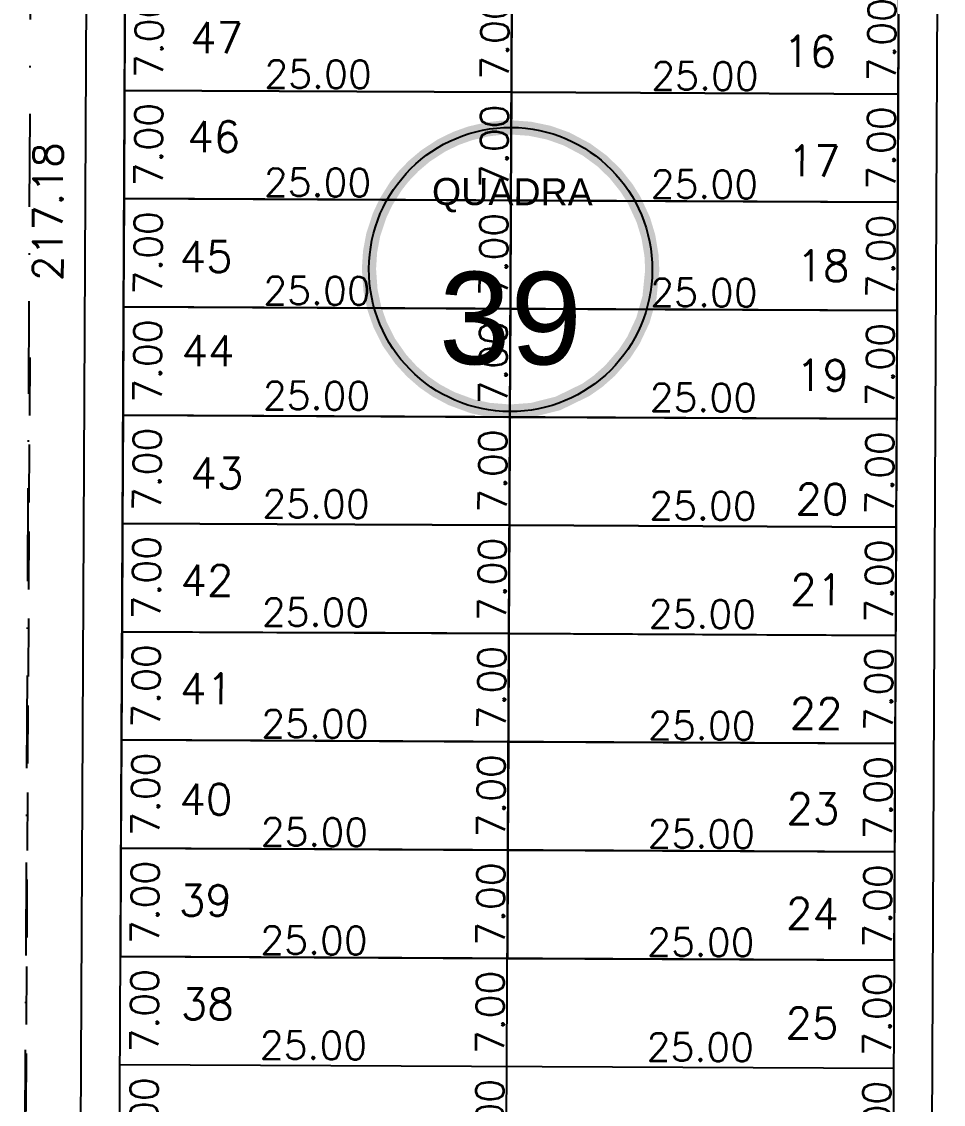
# Model space of a CAD drawing. Header units: millimetres. Extents: x -4430026 to 4783824, y 584 to 9593110.
# Drawn here: x 2122.2 to 2181.8, y 1556.3 to 1626.3 of the extents above; entities that cross this region are included whole.
import ezdxf
from ezdxf.enums import TextEntityAlignment as Align

# ---------------------------------------------------------------- set-up
doc = ezdxf.new("R2010")
doc.units = ezdxf.units.MM
for name, pattern in [('DASHDOT', [1, 0.5, -0.25, 0, -0.25]), ('HIDDEN', [0.375, 0.25, -0.125]), ('HIDDEN2', [0.1875, 0.125, -0.0625])]:
    doc.linetypes.add(name, pattern=pattern)
for name, color, linetype in [('boundary filipe', 6, 'Continuous'), ('BOUNDARY LOTES', 2, 'Continuous'), ('Calçada', 1, 'Continuous'), ('Cota', 8, 'Continuous'), ('COTAS', 8, 'Continuous'), ('Lotes', 2, 'Continuous'), ('Numero de lotes', 5, 'Continuous'), ('númeraçãoquadras', 4, 'Continuous'), ('Projeção', 8, 'HIDDEN2'), ('QUADRA', 4, 'Continuous')]:
    doc.layers.add(name, color=color, linetype=linetype)
doc.styles.add('arcad1', font='romans.shx')
doc.styles.add('ROMANS', font='romans.shx')
doc.styles.add('STYLE1', font='sanss___.ttf')
doc.dimstyles.new('BOLA100', dxfattribs={"dimscale": 0, "dimtxt": 1.9, "dimasz": 0.18, "dimexe": 0.18, "dimexo": 0.063, "dimgap": 0, "dimtad": 1, "dimzin": 4, "dimdsep": 46, "dimtxsty": 'ROMANS', "dimcen": 0.09, "dimse1": 1, "dimse2": 1, "dimsd1": 1, "dimsd2": 1, "dimclrt": 256, "dimaunit": 1, "dimadec": 4, "dimazin": 0, "dimtfac": 1.2, "dimtix": 1, "dimtmove": 2, "dimatfit": 3, "dimfxl": 1, "dimtvp": 2, "dimtolj": 1, "dimtzin": 4, "dimarcsym": 0})
doc.dimstyles.get("Standard").update_dxf_attribs({"dimtxt": 0.18, "dimasz": 0.18, "dimexe": 0.18, "dimexo": 0.0625, "dimgap": 0.09, "dimtad": 0, "dimtih": 1, "dimtoh": 1, "dimdec": 4, "dimzin": 0, "dimdsep": 46, "dimtxsty": 'Standard', "dimcen": 0.09, "dimadec": 0, "dimazin": 0, "dimtfac": 1, "dimtdec": 4, "dimtofl": 0, "dimtmove": 0, "dimatfit": 3, "dimfxl": 1, "dimtolj": 1, "dimtzin": 0, "dimarcsym": 0})

# ---------------------------------------------------------------- blocks, each defined once
blk = doc.blocks.new('NUM_quadra')
at = {"color": 6, "const_width": 0.02}
blk.add_lwpolyline([(-0.0134, 0.1996), (-0.034, 0.1971), (-0.0579, 0.1914), (-0.0779, 0.1842), (-0.0981, 0.1743), (-0.1208, 0.1594), (-0.1377, 0.145), (-0.1521, 0.1299), (-0.1625, 0.1166), (-0.1764, 0.0942), (-0.1852, 0.0754), (-0.1941, 0.0483), (-0.1985, 0.0243), (-0.2, 0), (-0.1977, -0.0299), (-0.1921, -0.0556), (-0.1839, -0.0786), (-0.1713, -0.1033), (-0.1546, -0.1269), (-0.1389, -0.1439), (-0.1219, -0.1586), (-0.1046, -0.1705), (-0.0831, -0.1819), (-0.0531, -0.1928), (-0.0302, -0.1977), (0, -0.2), (0.0309, -0.1976), (0.0677, -0.1882), (0.1069, -0.169), (0.124, -0.1569), (0.1407, -0.1421), (0.1614, -0.1181), (0.1737, -0.0992), (0.187, -0.071), (0.1962, -0.0386), (0.2, 0), (0.1989, 0.0205), (0.1943, 0.0473), (0.1871, 0.0707), (0.1741, 0.0984), (0.1635, 0.1151), (0.1472, 0.1354), (0.1285, 0.1533), (0.1063, 0.1694), (0.0782, 0.1841), (0.0533, 0.1928), (0.0267, 0.1982), (0, 0.2)], close=True, dxfattribs=at)
blk.add_circle((0, 0), 0.2)
at = {"color": 3, "insert": (-0.1114, 0.1285), "char_height": 0.038, "width": 0.2663, "attachment_point": 1, "style": 'STYLE1'}
blk.add_mtext('\\fArial|b0|i0|c0|p34;QUADRA', dxfattribs=at)
at = {"color": 3, "style": 'STYLE1'}
blk.add_attdef('00', text='', height=0.13, dxfattribs=at).set_placement((0, -0.1335), align=Align.CENTER)
blk = doc.blocks.new('*D14068')
at = {"layer": 'DEFPOINTS', "color": 0, "linetype": 'ByBlock'}
for p in [(2123.257, 1722.565), (2122.228, 1505.388), (2124.36, 1505.378)]:
    blk.add_point(p, dxfattribs=at)
at = {"layer": 'COTAS', "linetype": 'ByBlock', "insert": (2123.924, 1613.971), "char_height": 1.9, "attachment_point": 5, "rotation": 89.72858, "style": 'ROMANS'}
blk.add_mtext('\\A1;217.18', dxfattribs=at)
blk = doc.blocks.new('*D9784')
at = {"layer": 'DEFPOINTS', "color": 0}
for p in [(2128.913, 1628.81), (2128.88, 1621.811), (2134.048, 1621.786)]:
    blk.add_point(p, dxfattribs=at)
at = {"layer": 'Cota', "color": 41, "insert": (2130.465, 1625.303), "char_height": 1.8, "attachment_point": 5, "rotation": 89.72858, "style": 'ROMANS'}
blk.add_mtext('\\A1;7.00', dxfattribs=at)
blk = doc.blocks.new('*D9785')
at = {"layer": 'DEFPOINTS', "color": 0}
for p in [(2128.88, 1621.811), (2128.846, 1614.811), (2134.015, 1614.786)]:
    blk.add_point(p, dxfattribs=at)
at = {"layer": 'Cota', "color": 41, "insert": (2130.431, 1618.303), "char_height": 1.8, "attachment_point": 5, "rotation": 89.72858, "style": 'ROMANS'}
blk.add_mtext('\\A1;7.00', dxfattribs=at)
blk = doc.blocks.new('*D9786')
at = {"layer": 'DEFPOINTS', "color": 0}
for p in [(2128.846, 1614.811), (2128.813, 1607.811), (2133.982, 1607.786)]:
    blk.add_point(p, dxfattribs=at)
at = {"layer": 'Cota', "color": 41, "insert": (2130.398, 1611.303), "char_height": 1.8, "attachment_point": 5, "rotation": 89.72858, "style": 'ROMANS'}
blk.add_mtext('\\A1;7.00', dxfattribs=at)
blk = doc.blocks.new('*D9787')
at = {"layer": 'DEFPOINTS', "color": 0}
for p in [(2128.813, 1607.811), (2128.78, 1600.811), (2133.948, 1600.786)]:
    blk.add_point(p, dxfattribs=at)
at = {"layer": 'Cota', "color": 41, "insert": (2130.365, 1604.303), "char_height": 1.8, "attachment_point": 5, "rotation": 89.72858, "style": 'ROMANS'}
blk.add_mtext('\\A1;7.00', dxfattribs=at)
blk = doc.blocks.new('*D9788')
at = {"layer": 'DEFPOINTS', "color": 0}
for p in [(2128.78, 1600.811), (2128.747, 1593.811), (2133.915, 1593.786)]:
    blk.add_point(p, dxfattribs=at)
at = {"layer": 'Cota', "color": 41, "insert": (2130.332, 1597.303), "char_height": 1.8, "attachment_point": 5, "rotation": 89.72858, "style": 'ROMANS'}
blk.add_mtext('\\A1;7.00', dxfattribs=at)
blk = doc.blocks.new('*D9789')
at = {"layer": 'DEFPOINTS', "color": 0}
for p in [(2128.747, 1593.811), (2128.714, 1586.811), (2133.882, 1586.786)]:
    blk.add_point(p, dxfattribs=at)
at = {"layer": 'Cota', "color": 41, "insert": (2130.299, 1590.303), "char_height": 1.8, "attachment_point": 5, "rotation": 89.72858, "style": 'ROMANS'}
blk.add_mtext('\\A1;7.00', dxfattribs=at)
blk = doc.blocks.new('*D9790')
at = {"layer": 'DEFPOINTS', "color": 0}
for p in [(2128.714, 1586.811), (2128.681, 1579.811), (2133.849, 1579.786)]:
    blk.add_point(p, dxfattribs=at)
at = {"layer": 'Cota', "color": 41, "insert": (2130.266, 1583.304), "char_height": 1.8, "attachment_point": 5, "rotation": 89.72858, "style": 'ROMANS'}
blk.add_mtext('\\A1;7.00', dxfattribs=at)
blk = doc.blocks.new('*D9791')
at = {"layer": 'DEFPOINTS', "color": 0}
for p in [(2128.681, 1579.811), (2128.647, 1572.811), (2133.816, 1572.787)]:
    blk.add_point(p, dxfattribs=at)
at = {"layer": 'Cota', "color": 41, "insert": (2130.232, 1576.304), "char_height": 1.8, "attachment_point": 5, "rotation": 89.72858, "style": 'ROMANS'}
blk.add_mtext('\\A1;7.00', dxfattribs=at)
blk = doc.blocks.new('*D9792')
at = {"layer": 'DEFPOINTS', "color": 0}
for p in [(2128.647, 1572.811), (2128.614, 1565.811), (2133.783, 1565.787)]:
    blk.add_point(p, dxfattribs=at)
at = {"layer": 'Cota', "color": 41, "insert": (2130.199, 1569.304), "char_height": 1.8, "attachment_point": 5, "rotation": 89.72858, "style": 'ROMANS'}
blk.add_mtext('\\A1;7.00', dxfattribs=at)
blk = doc.blocks.new('*D9793')
at = {"layer": 'DEFPOINTS', "color": 0}
for p in [(2128.614, 1565.811), (2128.581, 1558.811), (2133.749, 1558.787)]:
    blk.add_point(p, dxfattribs=at)
at = {"layer": 'Cota', "color": 41, "insert": (2130.166, 1562.304), "char_height": 1.8, "attachment_point": 5, "rotation": 89.72858, "style": 'ROMANS'}
blk.add_mtext('\\A1;7.00', dxfattribs=at)
blk = doc.blocks.new('*D9794')
at = {"layer": 'DEFPOINTS', "color": 0}
for p in [(2128.581, 1558.811), (2128.548, 1551.811), (2133.716, 1551.787)]:
    blk.add_point(p, dxfattribs=at)
at = {"layer": 'Cota', "color": 41, "insert": (2130.133, 1555.304), "char_height": 1.8, "attachment_point": 5, "rotation": 89.72858, "style": 'ROMANS'}
blk.add_mtext('\\A1;7.00', dxfattribs=at)
blk = doc.blocks.new('*D9818')
at = {"layer": 'DEFPOINTS', "color": 0}
for p in [(2151.251, 1628.705), (2151.218, 1621.705), (2156.386, 1621.68)]:
    blk.add_point(p, dxfattribs=at)
at = {"layer": 'Cota', "color": 41, "insert": (2152.803, 1625.197), "char_height": 1.8, "attachment_point": 5, "rotation": 89.72858, "style": 'ROMANS'}
blk.add_mtext('\\A1;7.00', dxfattribs=at)
blk = doc.blocks.new('*D9819')
at = {"layer": 'DEFPOINTS', "color": 0}
for p in [(2151.218, 1621.705), (2151.185, 1614.705), (2156.353, 1614.68)]:
    blk.add_point(p, dxfattribs=at)
at = {"layer": 'Cota', "color": 41, "insert": (2152.77, 1618.197), "char_height": 1.8, "attachment_point": 5, "rotation": 89.72858, "style": 'ROMANS'}
blk.add_mtext('\\A1;7.00', dxfattribs=at)
blk = doc.blocks.new('*D9820')
at = {"layer": 'DEFPOINTS', "color": 0}
for p in [(2151.185, 1614.705), (2151.152, 1607.705), (2156.32, 1607.68)]:
    blk.add_point(p, dxfattribs=at)
at = {"layer": 'Cota', "color": 41, "insert": (2152.737, 1611.197), "char_height": 1.8, "attachment_point": 5, "rotation": 89.72858, "style": 'ROMANS'}
blk.add_mtext('\\A1;7.00', dxfattribs=at)
blk = doc.blocks.new('*D9821')
at = {"layer": 'DEFPOINTS', "color": 0}
for p in [(2151.152, 1607.705), (2151.119, 1600.705), (2156.287, 1600.68)]:
    blk.add_point(p, dxfattribs=at)
at = {"layer": 'Cota', "color": 41, "insert": (2152.704, 1604.197), "char_height": 1.8, "attachment_point": 5, "rotation": 89.72858, "style": 'ROMANS'}
blk.add_mtext('\\A1;7.00', dxfattribs=at)
blk = doc.blocks.new('*D9822')
at = {"layer": 'DEFPOINTS', "color": 0}
for p in [(2151.119, 1600.705), (2151.085, 1593.705), (2156.254, 1593.681)]:
    blk.add_point(p, dxfattribs=at)
at = {"layer": 'Cota', "color": 41, "insert": (2152.67, 1597.198), "char_height": 1.8, "attachment_point": 5, "rotation": 89.72858, "style": 'ROMANS'}
blk.add_mtext('\\A1;7.00', dxfattribs=at)
blk = doc.blocks.new('*D9823')
at = {"layer": 'DEFPOINTS', "color": 0}
for p in [(2151.085, 1593.705), (2151.052, 1586.705), (2156.221, 1586.681)]:
    blk.add_point(p, dxfattribs=at)
at = {"layer": 'Cota', "color": 41, "insert": (2152.637, 1590.198), "char_height": 1.8, "attachment_point": 5, "rotation": 89.72858, "style": 'ROMANS'}
blk.add_mtext('\\A1;7.00', dxfattribs=at)
blk = doc.blocks.new('*D9824')
at = {"layer": 'DEFPOINTS', "color": 0}
for p in [(2151.052, 1586.705), (2151.019, 1579.705), (2156.187, 1579.681)]:
    blk.add_point(p, dxfattribs=at)
at = {"layer": 'Cota', "color": 41, "insert": (2152.604, 1583.198), "char_height": 1.8, "attachment_point": 5, "rotation": 89.72858, "style": 'ROMANS'}
blk.add_mtext('\\A1;7.00', dxfattribs=at)
blk = doc.blocks.new('*D9825')
at = {"layer": 'DEFPOINTS', "color": 0}
for p in [(2151.019, 1579.705), (2150.986, 1572.705), (2156.154, 1572.681)]:
    blk.add_point(p, dxfattribs=at)
at = {"layer": 'Cota', "color": 41, "insert": (2152.571, 1576.198), "char_height": 1.8, "attachment_point": 5, "rotation": 89.72858, "style": 'ROMANS'}
blk.add_mtext('\\A1;7.00', dxfattribs=at)
blk = doc.blocks.new('*D9826')
at = {"layer": 'DEFPOINTS', "color": 0}
for p in [(2150.986, 1572.705), (2150.953, 1565.705), (2156.121, 1565.681)]:
    blk.add_point(p, dxfattribs=at)
at = {"layer": 'Cota', "color": 41, "insert": (2152.538, 1569.198), "char_height": 1.8, "attachment_point": 5, "rotation": 89.72858, "style": 'ROMANS'}
blk.add_mtext('\\A1;7.00', dxfattribs=at)
blk = doc.blocks.new('*D9827')
at = {"layer": 'DEFPOINTS', "color": 0}
for p in [(2150.953, 1565.705), (2150.92, 1558.705), (2156.088, 1558.681)]:
    blk.add_point(p, dxfattribs=at)
at = {"layer": 'Cota', "color": 41, "insert": (2152.505, 1562.198), "char_height": 1.8, "attachment_point": 5, "rotation": 89.72858, "style": 'ROMANS'}
blk.add_mtext('\\A1;7.00', dxfattribs=at)
blk = doc.blocks.new('*D9828')
at = {"layer": 'DEFPOINTS', "color": 0}
for p in [(2150.92, 1558.705), (2150.886, 1551.705), (2156.055, 1551.681)]:
    blk.add_point(p, dxfattribs=at)
at = {"layer": 'Cota', "color": 41, "insert": (2152.471, 1555.198), "char_height": 1.8, "attachment_point": 5, "rotation": 89.72858, "style": 'ROMANS'}
blk.add_mtext('\\A1;7.00', dxfattribs=at)
blk = doc.blocks.new('*D9840')
at = {"layer": 'DEFPOINTS', "color": 0}
for p in [(2176.261, 1628.586), (2176.228, 1621.586), (2181.396, 1621.562)]:
    blk.add_point(p, dxfattribs=at)
at = {"layer": 'Cota', "color": 41, "insert": (2177.813, 1625.079), "char_height": 1.8, "attachment_point": 5, "rotation": 89.72858, "style": 'ROMANS'}
blk.add_mtext('\\A1;7.00', dxfattribs=at)
blk = doc.blocks.new('*D9841')
at = {"layer": 'DEFPOINTS', "color": 0}
for p in [(2176.228, 1621.586), (2176.194, 1614.586), (2181.363, 1614.562)]:
    blk.add_point(p, dxfattribs=at)
at = {"layer": 'Cota', "color": 41, "insert": (2177.78, 1618.079), "char_height": 1.8, "attachment_point": 5, "rotation": 89.72858, "style": 'ROMANS'}
blk.add_mtext('\\A1;7.00', dxfattribs=at)
blk = doc.blocks.new('*D9842')
at = {"layer": 'DEFPOINTS', "color": 0}
for p in [(2176.194, 1614.586), (2176.161, 1607.586), (2181.33, 1607.562)]:
    blk.add_point(p, dxfattribs=at)
at = {"layer": 'Cota', "color": 41, "insert": (2177.746, 1611.079), "char_height": 1.8, "attachment_point": 5, "rotation": 89.72858, "style": 'ROMANS'}
blk.add_mtext('\\A1;7.00', dxfattribs=at)
blk = doc.blocks.new('*D9843')
at = {"layer": 'DEFPOINTS', "color": 0}
for p in [(2176.161, 1607.586), (2176.128, 1600.586), (2181.297, 1600.562)]:
    blk.add_point(p, dxfattribs=at)
at = {"layer": 'Cota', "color": 41, "insert": (2177.713, 1604.079), "char_height": 1.8, "attachment_point": 5, "rotation": 89.72858, "style": 'ROMANS'}
blk.add_mtext('\\A1;7.00', dxfattribs=at)
blk = doc.blocks.new('*D9844')
at = {"layer": 'DEFPOINTS', "color": 0}
for p in [(2176.128, 1600.586), (2176.095, 1593.587), (2181.263, 1593.562)]:
    blk.add_point(p, dxfattribs=at)
at = {"layer": 'Cota', "color": 41, "insert": (2177.68, 1597.079), "char_height": 1.8, "attachment_point": 5, "rotation": 89.72858, "style": 'ROMANS'}
blk.add_mtext('\\A1;7.00', dxfattribs=at)
blk = doc.blocks.new('*D9845')
at = {"layer": 'DEFPOINTS', "color": 0}
for p in [(2176.095, 1593.587), (2176.062, 1586.587), (2181.23, 1586.562)]:
    blk.add_point(p, dxfattribs=at)
at = {"layer": 'Cota', "color": 41, "insert": (2177.647, 1590.079), "char_height": 1.8, "attachment_point": 5, "rotation": 89.72858, "style": 'ROMANS'}
blk.add_mtext('\\A1;7.00', dxfattribs=at)
blk = doc.blocks.new('*D9846')
at = {"layer": 'DEFPOINTS', "color": 0}
for p in [(2176.062, 1586.587), (2176.029, 1579.587), (2181.197, 1579.562)]:
    blk.add_point(p, dxfattribs=at)
at = {"layer": 'Cota', "color": 41, "insert": (2177.614, 1583.079), "char_height": 1.8, "attachment_point": 5, "rotation": 89.72858, "style": 'ROMANS'}
blk.add_mtext('\\A1;7.00', dxfattribs=at)
blk = doc.blocks.new('*D9847')
at = {"layer": 'DEFPOINTS', "color": 0}
for p in [(2176.029, 1579.587), (2175.996, 1572.587), (2181.164, 1572.562)]:
    blk.add_point(p, dxfattribs=at)
at = {"layer": 'Cota', "color": 41, "insert": (2177.581, 1576.079), "char_height": 1.8, "attachment_point": 5, "rotation": 89.72858, "style": 'ROMANS'}
blk.add_mtext('\\A1;7.00', dxfattribs=at)
blk = doc.blocks.new('*D9848')
at = {"layer": 'DEFPOINTS', "color": 0}
for p in [(2175.996, 1572.587), (2175.962, 1565.587), (2181.131, 1565.562)]:
    blk.add_point(p, dxfattribs=at)
at = {"layer": 'Cota', "color": 41, "insert": (2177.547, 1569.079), "char_height": 1.8, "attachment_point": 5, "rotation": 89.72858, "style": 'ROMANS'}
blk.add_mtext('\\A1;7.00', dxfattribs=at)
blk = doc.blocks.new('*D9849')
at = {"layer": 'DEFPOINTS', "color": 0}
for p in [(2175.962, 1565.587), (2175.929, 1558.587), (2181.098, 1558.562)]:
    blk.add_point(p, dxfattribs=at)
at = {"layer": 'Cota', "color": 41, "insert": (2177.514, 1562.079), "char_height": 1.8, "attachment_point": 5, "rotation": 89.72858, "style": 'ROMANS'}
blk.add_mtext('\\A1;7.00', dxfattribs=at)
blk = doc.blocks.new('*D9850')
at = {"layer": 'DEFPOINTS', "color": 0}
for p in [(2175.929, 1558.587), (2175.896, 1551.587), (2181.064, 1551.563)]:
    blk.add_point(p, dxfattribs=at)
at = {"layer": 'Cota', "color": 41, "insert": (2177.481, 1555.08), "char_height": 1.8, "attachment_point": 5, "rotation": 89.72858, "style": 'ROMANS'}
blk.add_mtext('\\A1;7.00', dxfattribs=at)
blk = doc.blocks.new('*D9874')
at = {"layer": 'DEFPOINTS', "color": 0}
for p in [(2128.808, 1606.792), (2153.808, 1606.674), (2153.801, 1605.198)]:
    blk.add_point(p, dxfattribs=at)
at = {"layer": 'Cota', "color": 41, "insert": (2141.318, 1608.857), "char_height": 1.8, "attachment_point": 5, "rotation": 359.72858, "style": 'ROMANS'}
blk.add_mtext('\\A1;25.00', dxfattribs=at)
blk = doc.blocks.new('*D9875')
at = {"layer": 'DEFPOINTS', "color": 0}
for p in [(2153.808, 1606.674), (2178.808, 1606.555), (2178.801, 1605.079)]:
    blk.add_point(p, dxfattribs=at)
at = {"layer": 'Cota', "color": 41, "insert": (2166.318, 1608.739), "char_height": 1.8, "attachment_point": 5, "rotation": 359.72858, "style": 'ROMANS'}
blk.add_mtext('\\A1;25.00', dxfattribs=at)
blk = doc.blocks.new('*D9876')
at = {"layer": 'DEFPOINTS', "color": 0}
for p in [(2128.842, 1613.792), (2153.841, 1613.674), (2153.834, 1612.198)]:
    blk.add_point(p, dxfattribs=at)
at = {"layer": 'Cota', "color": 41, "insert": (2141.351, 1615.857), "char_height": 1.8, "attachment_point": 5, "rotation": 359.72858, "style": 'ROMANS'}
blk.add_mtext('\\A1;25.00', dxfattribs=at)
blk = doc.blocks.new('*D9877')
at = {"layer": 'DEFPOINTS', "color": 0}
for p in [(2153.841, 1613.674), (2178.841, 1613.555), (2178.834, 1612.079)]:
    blk.add_point(p, dxfattribs=at)
at = {"layer": 'Cota', "color": 41, "insert": (2166.351, 1615.739), "char_height": 1.8, "attachment_point": 5, "rotation": 359.72858, "style": 'ROMANS'}
blk.add_mtext('\\A1;25.00', dxfattribs=at)
blk = doc.blocks.new('*D9878')
at = {"layer": 'DEFPOINTS', "color": 0}
for p in [(2128.875, 1620.792), (2153.874, 1620.674), (2153.867, 1619.198)]:
    blk.add_point(p, dxfattribs=at)
at = {"layer": 'Cota', "color": 41, "insert": (2141.385, 1622.857), "char_height": 1.8, "attachment_point": 5, "rotation": 359.72858, "style": 'ROMANS'}
blk.add_mtext('\\A1;25.00', dxfattribs=at)
blk = doc.blocks.new('*D9879')
at = {"layer": 'DEFPOINTS', "color": 0}
for p in [(2153.874, 1620.674), (2178.874, 1620.555), (2178.867, 1619.079)]:
    blk.add_point(p, dxfattribs=at)
at = {"layer": 'Cota', "color": 41, "insert": (2166.384, 1622.738), "char_height": 1.8, "attachment_point": 5, "rotation": 359.72858, "style": 'ROMANS'}
blk.add_mtext('\\A1;25.00', dxfattribs=at)
blk = doc.blocks.new('*D9886')
at = {"layer": 'DEFPOINTS', "color": 0}
for p in [(2128.609, 1564.793), (2153.609, 1564.674), (2153.602, 1563.198)]:
    blk.add_point(p, dxfattribs=at)
at = {"layer": 'Cota', "color": 41, "insert": (2141.119, 1566.857), "char_height": 1.8, "attachment_point": 5, "rotation": 359.72858, "style": 'ROMANS'}
blk.add_mtext('\\A1;25.00', dxfattribs=at)
blk = doc.blocks.new('*D9887')
at = {"layer": 'DEFPOINTS', "color": 0}
for p in [(2153.609, 1564.674), (2178.609, 1564.556), (2178.602, 1563.08)]:
    blk.add_point(p, dxfattribs=at)
at = {"layer": 'Cota', "color": 41, "insert": (2166.119, 1566.739), "char_height": 1.8, "attachment_point": 5, "rotation": 359.72858, "style": 'ROMANS'}
blk.add_mtext('\\A1;25.00', dxfattribs=at)
blk = doc.blocks.new('*D9888')
at = {"layer": 'DEFPOINTS', "color": 0}
for p in [(2128.643, 1571.792), (2153.642, 1571.674), (2153.635, 1570.198)]:
    blk.add_point(p, dxfattribs=at)
at = {"layer": 'Cota', "color": 41, "insert": (2141.152, 1573.857), "char_height": 1.8, "attachment_point": 5, "rotation": 359.72858, "style": 'ROMANS'}
blk.add_mtext('\\A1;25.00', dxfattribs=at)
blk = doc.blocks.new('*D9889')
at = {"layer": 'DEFPOINTS', "color": 0}
for p in [(2153.642, 1571.674), (2178.642, 1571.556), (2178.635, 1570.08)]:
    blk.add_point(p, dxfattribs=at)
at = {"layer": 'Cota', "color": 41, "insert": (2166.152, 1573.739), "char_height": 1.8, "attachment_point": 5, "rotation": 359.72858, "style": 'ROMANS'}
blk.add_mtext('\\A1;25.00', dxfattribs=at)
blk = doc.blocks.new('*D9890')
at = {"layer": 'DEFPOINTS', "color": 0}
for p in [(2128.676, 1578.792), (2153.675, 1578.674), (2153.668, 1577.198)]:
    blk.add_point(p, dxfattribs=at)
at = {"layer": 'Cota', "color": 41, "insert": (2141.186, 1580.857), "char_height": 1.8, "attachment_point": 5, "rotation": 359.72858, "style": 'ROMANS'}
blk.add_mtext('\\A1;25.00', dxfattribs=at)
blk = doc.blocks.new('*D9891')
at = {"layer": 'DEFPOINTS', "color": 0}
for p in [(2153.675, 1578.674), (2178.675, 1578.556), (2178.668, 1577.08)]:
    blk.add_point(p, dxfattribs=at)
at = {"layer": 'Cota', "color": 41, "insert": (2166.185, 1580.739), "char_height": 1.8, "attachment_point": 5, "rotation": 359.72858, "style": 'ROMANS'}
blk.add_mtext('\\A1;25.00', dxfattribs=at)
blk = doc.blocks.new('*D9892')
at = {"layer": 'DEFPOINTS', "color": 0}
for p in [(2128.71, 1586.006), (2153.71, 1585.887), (2153.703, 1584.412)]:
    blk.add_point(p, dxfattribs=at)
at = {"layer": 'Cota', "color": 41, "insert": (2141.22, 1588.071), "char_height": 1.8, "attachment_point": 5, "rotation": 359.72858, "style": 'ROMANS'}
blk.add_mtext('\\A1;25.00', dxfattribs=at)
blk = doc.blocks.new('*D9893')
at = {"layer": 'DEFPOINTS', "color": 0}
for p in [(2153.71, 1585.887), (2178.709, 1585.769), (2178.702, 1584.293)]:
    blk.add_point(p, dxfattribs=at)
at = {"layer": 'Cota', "color": 41, "insert": (2166.22, 1587.952), "char_height": 1.8, "attachment_point": 5, "rotation": 359.72858, "style": 'ROMANS'}
blk.add_mtext('\\A1;25.00', dxfattribs=at)
blk = doc.blocks.new('*D9894')
at = {"layer": 'DEFPOINTS', "color": 0}
for p in [(2128.743, 1593.006), (2153.743, 1592.887), (2153.736, 1591.411)]:
    blk.add_point(p, dxfattribs=at)
at = {"layer": 'Cota', "color": 41, "insert": (2141.253, 1595.071), "char_height": 1.8, "attachment_point": 5, "rotation": 359.72858, "style": 'ROMANS'}
blk.add_mtext('\\A1;25.00', dxfattribs=at)
blk = doc.blocks.new('*D9895')
at = {"layer": 'DEFPOINTS', "color": 0}
for p in [(2153.743, 1592.887), (2178.743, 1592.769), (2178.736, 1591.293)]:
    blk.add_point(p, dxfattribs=at)
at = {"layer": 'Cota', "color": 41, "insert": (2166.253, 1594.952), "char_height": 1.8, "attachment_point": 5, "rotation": 359.72858, "style": 'ROMANS'}
blk.add_mtext('\\A1;25.00', dxfattribs=at)
blk = doc.blocks.new('*D9896')
at = {"layer": 'DEFPOINTS', "color": 0}
for p in [(2128.776, 1600.006), (2153.776, 1599.887), (2153.769, 1598.411)]:
    blk.add_point(p, dxfattribs=at)
at = {"layer": 'Cota', "color": 41, "insert": (2141.286, 1602.071), "char_height": 1.8, "attachment_point": 5, "rotation": 359.72858, "style": 'ROMANS'}
blk.add_mtext('\\A1;25.00', dxfattribs=at)
blk = doc.blocks.new('*D9897')
at = {"layer": 'DEFPOINTS', "color": 0}
for p in [(2153.776, 1599.887), (2178.776, 1599.769), (2178.769, 1598.293)]:
    blk.add_point(p, dxfattribs=at)
at = {"layer": 'Cota', "color": 41, "insert": (2166.286, 1601.952), "char_height": 1.8, "attachment_point": 5, "rotation": 359.72858, "style": 'ROMANS'}
blk.add_mtext('\\A1;25.00', dxfattribs=at)
blk = doc.blocks.new('*D9904')
at = {"layer": 'DEFPOINTS', "color": 0}
for p in [(2128.577, 1558.006), (2153.577, 1557.888), (2153.57, 1556.412)]:
    blk.add_point(p, dxfattribs=at)
at = {"layer": 'Cota', "color": 41, "insert": (2141.087, 1560.071), "char_height": 1.8, "attachment_point": 5, "rotation": 359.72858, "style": 'ROMANS'}
blk.add_mtext('\\A1;25.00', dxfattribs=at)
blk = doc.blocks.new('*D9905')
at = {"layer": 'DEFPOINTS', "color": 0}
for p in [(2153.577, 1557.888), (2178.577, 1557.769), (2178.57, 1556.293)]:
    blk.add_point(p, dxfattribs=at)
at = {"layer": 'Cota', "color": 41, "insert": (2166.087, 1559.953), "char_height": 1.8, "attachment_point": 5, "rotation": 359.72858, "style": 'ROMANS'}
blk.add_mtext('\\A1;25.00', dxfattribs=at)
blk = doc.blocks.new('*D8601')
at = {"layer": 'DEFPOINTS', "color": 0, "linetype": 'ByBlock'}
for p in [(2123.257, 1722.565), (2122.228, 1505.388), (2124.36, 1505.378)]:
    blk.add_point(p, dxfattribs=at)
at = {"layer": 'COTAS', "linetype": 'ByBlock', "insert": (2123.924, 1613.971), "char_height": 1.9, "attachment_point": 5, "rotation": 89.72858, "style": 'ROMANS'}
blk.add_mtext('\\A1;217.18', dxfattribs=at)

msp = doc.modelspace()

# ---------------------------------------------------------------- linework, layer by layer
at = {"layer": 'boundary filipe', "elevation": 2.439}
msp.add_lwpolyline([(2128.357, 1511.524), (2129.307, 1712.086), (2179.307, 1711.849), (2178.359, 1511.815), (2128.357, 1511.524)], close=True, dxfattribs=at)
at = {"layer": 'BOUNDARY LOTES', "elevation": 2.439}
for points in [[(2153.912, 1628.692), (2145.912, 1628.73), (2137.913, 1628.768), (2128.913, 1628.81), (2128.88, 1621.811), (2153.879, 1621.692)], [(2178.912, 1628.574), (2169.912, 1628.616), (2161.912, 1628.654), (2153.912, 1628.692), (2153.879, 1621.692), (2178.879, 1621.574)], [(2153.879, 1621.692), (2128.88, 1621.811), (2128.846, 1614.811), (2153.846, 1614.692)], [(2178.879, 1621.574), (2153.879, 1621.692), (2153.846, 1614.692), (2178.846, 1614.574)], [(2153.846, 1614.692), (2128.846, 1614.811), (2128.813, 1607.811), (2153.813, 1607.692)], [(2178.846, 1614.574), (2153.846, 1614.692), (2153.813, 1607.692), (2178.813, 1607.574)], [(2153.813, 1607.692), (2145.813, 1607.73), (2137.813, 1607.768), (2128.813, 1607.811), (2128.78, 1600.811), (2153.78, 1600.692)], [(2178.813, 1607.574), (2169.813, 1607.616), (2161.813, 1607.654), (2153.813, 1607.692), (2153.78, 1600.692), (2178.779, 1600.574)], [(2153.78, 1600.692), (2128.78, 1600.811), (2128.747, 1593.811), (2153.747, 1593.692)], [(2178.779, 1600.574), (2153.78, 1600.692), (2153.747, 1593.692), (2178.746, 1593.574)], [(2153.747, 1593.692), (2128.747, 1593.811), (2128.714, 1586.811), (2153.713, 1586.692)], [(2178.746, 1593.574), (2153.747, 1593.692), (2153.713, 1586.692), (2178.713, 1586.574)], [(2153.713, 1586.692), (2145.714, 1586.73), (2137.714, 1586.768), (2128.714, 1586.811), (2128.681, 1579.811), (2153.68, 1579.693)], [(2178.713, 1586.574), (2169.713, 1586.617), (2161.713, 1586.655), (2153.713, 1586.692), (2153.68, 1579.693), (2178.68, 1579.574)], [(2153.68, 1579.693), (2128.681, 1579.811), (2128.647, 1572.811), (2153.647, 1572.693)], [(2178.68, 1579.574), (2153.68, 1579.693), (2153.647, 1572.693), (2178.647, 1572.574)], [(2153.647, 1572.693), (2128.647, 1572.811), (2128.614, 1565.811), (2153.614, 1565.693)], [(2178.647, 1572.574), (2153.647, 1572.693), (2153.614, 1565.693), (2178.614, 1565.574)]]:
    msp.add_lwpolyline(points, close=True, dxfattribs=at)
at = {"layer": 'Calçada'}
for p, q in [((2125.874, 1515.073, 2.439), (2126.791, 1708.598, 2.439)), ((2180.875, 1515.266, 2.439), (2181.79, 1708.338, 2.439))]:
    msp.add_line(p, q, dxfattribs=at)
at = {"layer": 'Lotes'}
for p, q in [((2153.358, 1511.669, 2.439), (2154.307, 1711.968, 2.439)), ((2178.879, 1621.574, 2.439), (2128.88, 1621.811, 2.439)), ((2178.846, 1614.574, 2.439), (2128.846, 1614.811, 2.439)), ((2178.813, 1607.574, 2.439), (2128.813, 1607.811, 2.439)), ((2178.779, 1600.574, 2.439), (2128.78, 1600.811, 2.439)), ((2178.746, 1593.574, 2.439), (2128.747, 1593.811, 2.439)), ((2178.713, 1586.574, 2.439), (2128.714, 1586.811, 2.439)), ((2178.68, 1579.574, 2.439), (2128.681, 1579.811, 2.439)), ((2178.647, 1572.574, 2.439), (2128.647, 1572.811, 2.439)), ((2178.614, 1565.574, 2.439), (2128.614, 1565.811, 2.439)), ((2178.581, 1558.574, 2.439), (2128.581, 1558.811, 2.439))]:
    msp.add_line(p, q, dxfattribs=at)
at = {"layer": 'Projeção', "linetype": 'DASHDOT', "ltscale": 12}
msp.add_line((2122.228, 1505.388, 2.439), (2124.333, 1949.852, 2.439), dxfattribs=at)
at = {"layer": 'Projeção', "linetype": 'HIDDEN', "ltscale": 15}
msp.add_line((2122.256, 1505.158, 103.708), (2122.776, 1606.177, 103.708), dxfattribs=at)
at = {"layer": 'QUADRA', "elevation": 2.439}
msp.add_lwpolyline([(2128.357, 1511.524), (2129.307, 1712.086), (2179.307, 1711.849), (2178.359, 1511.815), (2128.357, 1511.524)], close=True, dxfattribs=at)

# ---------------------------------------------------------------- block references
at = {"layer": 'númeraçãoquadras', "linetype": 'ByBlock', "extrusion": (0.084423, -0.000343131, 0.99643)}
ref = msp.add_blockref('NUM_quadra', (1618.97, -2139.391, 183.71), dxfattribs=dict(at, xscale=45.93175888062505, yscale=45.93175888063583, zscale=45.9317585301846, rotation=270.0385460290153))
ref.add_attrib('00', '39', dxfattribs={"layer": '0', "color": 3, "extrusion": (0.084423, -0.000343131, 0.99643), "height": 5.9711, "rotation": 270.03855, "style": 'STYLE1'}).set_placement((1612.84, -2139.395, 183.71), align=Align.CENTER)

# ---------------------------------------------------------------- texts
at = {"layer": 'Numero de lotes', "style": 'arcad1'}
for s, p in [('47', (2134.825, 1625.211, 2.439)), ('16', (2173.157, 1624.336, 2.439)), ('46', (2134.642, 1618.822, 2.439)), ('17', (2173.431, 1617.251, 2.439)), ('45', (2134.148, 1611.064, 2.439)), ('18', (2174.016, 1610.473, 2.439)), ('44', (2134.272, 1604.978, 2.439)), ('19', (2173.982, 1603.39, 2.439)), ('43', (2134.844, 1597.063, 2.439)), ('20', (2173.945, 1595.383, 2.439)), ('42', (2134.202, 1590.129, 2.439)), ('21', (2173.608, 1589.533, 2.439)), ('41', (2134.169, 1583.13, 2.439)), ('22', (2173.571, 1581.526, 2.439)), ('40', (2134.135, 1575.979, 2.439)), ('23', (2173.364, 1575.367, 2.439)), ('39', (2134.104, 1569.437, 2.439)), ('24', (2173.332, 1568.592, 2.439)), ('38', (2134.225, 1562.742, 2.439)), ('25', (2173.299, 1561.509, 2.439))]:
    msp.add_text(s, height=2, rotation=359.72858, dxfattribs=at).set_placement(p, align=Align.MIDDLE_CENTER)

# ---------------------------------------------------------------- dimensions: what is measured, and where the dimension line sits
at = {"layer": 'Cota'}
for base, p1, p2, angle, picture, middle in [((2134.048, 1621.786, 2.439), (2128.913, 1628.81, 2.439), (2128.88, 1621.811, 2.439), 89.72858, '*D9784', (2130.465, 1625.303, 2.439)), ((2156.386, 1621.68, 2.439), (2151.251, 1628.705, 2.439), (2151.218, 1621.705, 2.439), 89.72858, '*D9818', (2152.803, 1625.197, 2.439)), ((2181.396, 1621.562, 2.439), (2176.261, 1628.586, 2.439), (2176.228, 1621.586, 2.439), 89.72858, '*D9840', (2177.813, 1625.079, 2.439)), ((2178.867, 1619.079, 2.439), (2153.874, 1620.674, 2.439), (2178.874, 1620.555, 2.439), 179.72858, '*D9879', (2166.384, 1622.738, 2.439)), ((2134.015, 1614.786, 2.439), (2128.88, 1621.811, 2.439), (2128.846, 1614.811, 2.439), 89.72858, '*D9785', (2130.431, 1618.303, 2.439)), ((2156.353, 1614.68, 2.439), (2151.218, 1621.705, 2.439), (2151.185, 1614.705, 2.439), 89.72858, '*D9819', (2152.77, 1618.197, 2.439)), ((2181.363, 1614.562, 2.439), (2176.228, 1621.586, 2.439), (2176.194, 1614.586, 2.439), 89.72858, '*D9841', (2177.78, 1618.079, 2.439)), ((2178.834, 1612.079, 2.439), (2153.841, 1613.674, 2.439), (2178.841, 1613.555, 2.439), 179.72858, '*D9877', (2166.351, 1615.739, 2.439)), ((2133.982, 1607.786, 2.439), (2128.846, 1614.811, 2.439), (2128.813, 1607.811, 2.439), 89.72858, '*D9786', (2130.398, 1611.303, 2.439)), ((2156.32, 1607.68, 2.439), (2151.185, 1614.705, 2.439), (2151.152, 1607.705, 2.439), 89.72858, '*D9820', (2152.737, 1611.197, 2.439)), ((2181.33, 1607.562, 2.439), (2176.194, 1614.586, 2.439), (2176.161, 1607.586, 2.439), 89.72858, '*D9842', (2177.746, 1611.079, 2.439)), ((2178.801, 1605.079, 2.439), (2153.808, 1606.674, 2.439), (2178.808, 1606.555, 2.439), 179.72858, '*D9875', (2166.318, 1608.739, 2.439)), ((2133.948, 1600.786, 2.439), (2128.813, 1607.811, 2.439), (2128.78, 1600.811, 2.439), 89.72858, '*D9787', (2130.365, 1604.303, 2.439)), ((2156.287, 1600.68, 2.439), (2151.152, 1607.705, 2.439), (2151.119, 1600.705, 2.439), 89.72858, '*D9821', (2152.704, 1604.197, 2.439)), ((2181.297, 1600.562, 2.439), (2176.161, 1607.586, 2.439), (2176.128, 1600.586, 2.439), 89.72858, '*D9843', (2177.713, 1604.079, 2.439)), ((2178.769, 1598.293, 2.439), (2153.776, 1599.887, 2.439), (2178.776, 1599.769, 2.439), 179.72858, '*D9897', (2166.286, 1601.952, 2.439)), ((2133.915, 1593.786, 2.439), (2128.78, 1600.811, 2.439), (2128.747, 1593.811, 2.439), 89.72858, '*D9788', (2130.332, 1597.303, 2.439)), ((2156.254, 1593.681, 2.439), (2151.119, 1600.705, 2.439), (2151.085, 1593.705, 2.439), 89.72858, '*D9822', (2152.67, 1597.198, 2.439)), ((2181.263, 1593.562, 2.439), (2176.128, 1600.586, 2.439), (2176.095, 1593.587, 2.439), 89.72858, '*D9844', (2177.68, 1597.079, 2.439)), ((2178.736, 1591.293, 2.439), (2153.743, 1592.887, 2.439), (2178.743, 1592.769, 2.439), 179.72858, '*D9895', (2166.253, 1594.952, 2.439)), ((2133.882, 1586.786, 2.439), (2128.747, 1593.811, 2.439), (2128.714, 1586.811, 2.439), 89.72858, '*D9789', (2130.299, 1590.303, 2.439)), ((2156.221, 1586.681, 2.439), (2151.085, 1593.705, 2.439), (2151.052, 1586.705, 2.439), 89.72858, '*D9823', (2152.637, 1590.198, 2.439)), ((2181.23, 1586.562, 2.439), (2176.095, 1593.587, 2.439), (2176.062, 1586.587, 2.439), 89.72858, '*D9845', (2177.647, 1590.079, 2.439)), ((2178.702, 1584.293, 2.439), (2153.71, 1585.887, 2.439), (2178.709, 1585.769, 2.439), 179.72858, '*D9893', (2166.22, 1587.952, 2.439)), ((2133.849, 1579.786, 2.439), (2128.714, 1586.811, 2.439), (2128.681, 1579.811, 2.439), 89.72858, '*D9790', (2130.266, 1583.304, 2.439)), ((2156.187, 1579.681, 2.439), (2151.052, 1586.705, 2.439), (2151.019, 1579.705, 2.439), 89.72858, '*D9824', (2152.604, 1583.198, 2.439)), ((2181.197, 1579.562, 2.439), (2176.062, 1586.587, 2.439), (2176.029, 1579.587, 2.439), 89.72858, '*D9846', (2177.614, 1583.079, 2.439)), ((2178.668, 1577.08, 2.439), (2153.675, 1578.674, 2.439), (2178.675, 1578.556, 2.439), 179.72858, '*D9891', (2166.185, 1580.739, 2.439)), ((2133.816, 1572.787, 2.439), (2128.681, 1579.811, 2.439), (2128.647, 1572.811, 2.439), 89.72858, '*D9791', (2130.232, 1576.304, 2.439)), ((2156.154, 1572.681, 2.439), (2151.019, 1579.705, 2.439), (2150.986, 1572.705, 2.439), 89.72858, '*D9825', (2152.571, 1576.198, 2.439)), ((2181.164, 1572.562, 2.439), (2176.029, 1579.587, 2.439), (2175.996, 1572.587, 2.439), 89.72858, '*D9847', (2177.581, 1576.079, 2.439)), ((2178.635, 1570.08, 2.439), (2153.642, 1571.674, 2.439), (2178.642, 1571.556, 2.439), 179.72858, '*D9889', (2166.152, 1573.739, 2.439)), ((2133.783, 1565.787, 2.439), (2128.647, 1572.811, 2.439), (2128.614, 1565.811, 2.439), 89.72858, '*D9792', (2130.199, 1569.304, 2.439)), ((2156.121, 1565.681, 2.439), (2150.986, 1572.705, 2.439), (2150.953, 1565.705, 2.439), 89.72858, '*D9826', (2152.538, 1569.198, 2.439)), ((2181.131, 1565.562, 2.439), (2175.996, 1572.587, 2.439), (2175.962, 1565.587, 2.439), 89.72858, '*D9848', (2177.547, 1569.079, 2.439)), ((2178.602, 1563.08, 2.439), (2153.609, 1564.674, 2.439), (2178.609, 1564.556, 2.439), 179.72858, '*D9887', (2166.119, 1566.739, 2.439)), ((2133.749, 1558.787, 2.439), (2128.614, 1565.811, 2.439), (2128.581, 1558.811, 2.439), 89.72858, '*D9793', (2130.166, 1562.304, 2.439)), ((2156.088, 1558.681, 2.439), (2150.953, 1565.705, 2.439), (2150.92, 1558.705, 2.439), 89.72858, '*D9827', (2152.505, 1562.198, 2.439)), ((2181.098, 1558.562, 2.439), (2175.962, 1565.587, 2.439), (2175.929, 1558.587, 2.439), 89.72858, '*D9849', (2177.514, 1562.079, 2.439)), ((2178.57, 1556.293, 2.439), (2153.577, 1557.888, 2.439), (2178.577, 1557.769, 2.439), 179.72858, '*D9905', (2166.087, 1559.953, 2.439)), ((2133.716, 1551.787, 2.439), (2128.581, 1558.811, 2.439), (2128.548, 1551.811, 2.439), 89.72858, '*D9794', (2130.133, 1555.304, 2.439)), ((2156.055, 1551.681, 2.439), (2150.92, 1558.705, 2.439), (2150.886, 1551.705, 2.439), 89.72858, '*D9828', (2152.471, 1555.198, 2.439)), ((2181.064, 1551.563, 2.439), (2175.929, 1558.587, 2.439), (2175.896, 1551.587, 2.439), 89.72858, '*D9850', (2177.481, 1555.08, 2.439))]:
    dim = msp.add_linear_dim(base=base, p1=p1, p2=p2, angle=angle, dimstyle='Standard', override={"dimtxt": 1.8, "dimexo": 0.063, "dimgap": 0, "dimtih": 0, "dimtoh": 0, "dimdec": 2, "dimzin": 4, "dimtxsty": 'ROMANS', "dimse1": 1, "dimse2": 1, "dimsd1": 1, "dimsd2": 1, "dimclrt": 41, "dimtfac": 1.2, "dimtdec": 2, "dimtix": 1, "dimtofl": 1, "dimtmove": 2, "dimfxl": 0.18, "dimfxlon": 1, "dimtvp": 2, "dimtzin": 4}, dxfattribs=at)
    dim.commit()
    dim.dimension.update_dxf_attribs({"geometry": picture, "text_midpoint": middle})
for p1, p2, picture, middle in [((2128.875, 1620.792, 2.439), (2153.874, 1620.674, 2.439), '*D9878', (2141.385, 1622.857, 2.439)), ((2128.842, 1613.792, 2.439), (2153.841, 1613.674, 2.439), '*D9876', (2141.351, 1615.857, 2.439)), ((2128.808, 1606.792, 2.439), (2153.808, 1606.674, 2.439), '*D9874', (2141.318, 1608.857, 2.439)), ((2128.776, 1600.006, 2.439), (2153.776, 1599.887, 2.439), '*D9896', (2141.286, 1602.071, 2.439)), ((2128.743, 1593.006, 2.439), (2153.743, 1592.887, 2.439), '*D9894', (2141.253, 1595.071, 2.439)), ((2128.71, 1586.006, 2.439), (2153.71, 1585.887, 2.439), '*D9892', (2141.22, 1588.071, 2.439)), ((2128.676, 1578.792, 2.439), (2153.675, 1578.674, 2.439), '*D9890', (2141.186, 1580.857, 2.439)), ((2128.643, 1571.792, 2.439), (2153.642, 1571.674, 2.439), '*D9888', (2141.152, 1573.857, 2.439)), ((2128.609, 1564.793, 2.439), (2153.609, 1564.674, 2.439), '*D9886', (2141.119, 1566.857, 2.439)), ((2128.577, 1558.006, 2.439), (2153.577, 1557.888, 2.439), '*D9904', (2141.087, 1560.071, 2.439))]:
    dim = msp.add_aligned_dim(p1=p1, p2=p2, distance=-1.476, dimstyle='Standard', override={"dimtxt": 1.8, "dimexo": 0.063, "dimgap": 0, "dimtih": 0, "dimtoh": 0, "dimdec": 2, "dimzin": 4, "dimtxsty": 'ROMANS', "dimse1": 1, "dimse2": 1, "dimsd1": 1, "dimsd2": 1, "dimclrt": 41, "dimtfac": 1.2, "dimtdec": 2, "dimtix": 1, "dimtofl": 1, "dimtmove": 2, "dimfxl": 0.18, "dimfxlon": 1, "dimtvp": 2, "dimtzin": 4}, dxfattribs=at)
    dim.commit()
    dim.dimension.update_dxf_attribs({"geometry": picture, "text_midpoint": middle})
at = {"layer": 'COTAS', "linetype": 'ByBlock'}
for picture in ['*D14068', '*D8601']:
    dim = msp.add_aligned_dim(p1=(2123.257, 1722.565, 2.439), p2=(2122.228, 1505.388, 2.439), distance=2.132, dimstyle='BOLA100', override={"dimscale": 1, "dimfxl": 0.18}, dxfattribs=at)
    dim.commit()
    dim.dimension.update_dxf_attribs({"geometry": picture, "text_midpoint": (2123.924, 1613.971, 2.439)})

doc.saveas('drawing.dxf')
